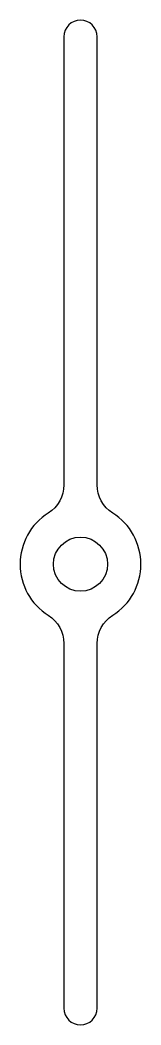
# Model space of a CAD drawing. Header units: millimetres. Extents: x -7 to 7, y -55 to 65.
import ezdxf

# ---------------------------------------------------------------- set-up
doc = ezdxf.new("R2010")
doc.units = ezdxf.units.MM
doc.layers.get('0').update_dxf_attribs({"linetype": 'CONTINUOUS'})

msp = doc.modelspace()

# ---------------------------------------------------------------- linework, layer by layer
msp.add_lwpolyline([(2, 63.25, 1), (-2, 63.25), (-2, 9.52, -0.257543), (-3.87, 6.13, 0.551677), (-3.87, -6.13, -0.257543), (-2, -9.52), (-2, -53.25, 1), (2, -53.25), (2, -9.52, -0.257543), (3.87, -6.13, 0.551677), (3.87, 6.13, -0.257543), (2, 9.52)], format="xyb", close=True)
msp.add_circle((0, 0), 3.25)

doc.saveas('drawing.dxf')
